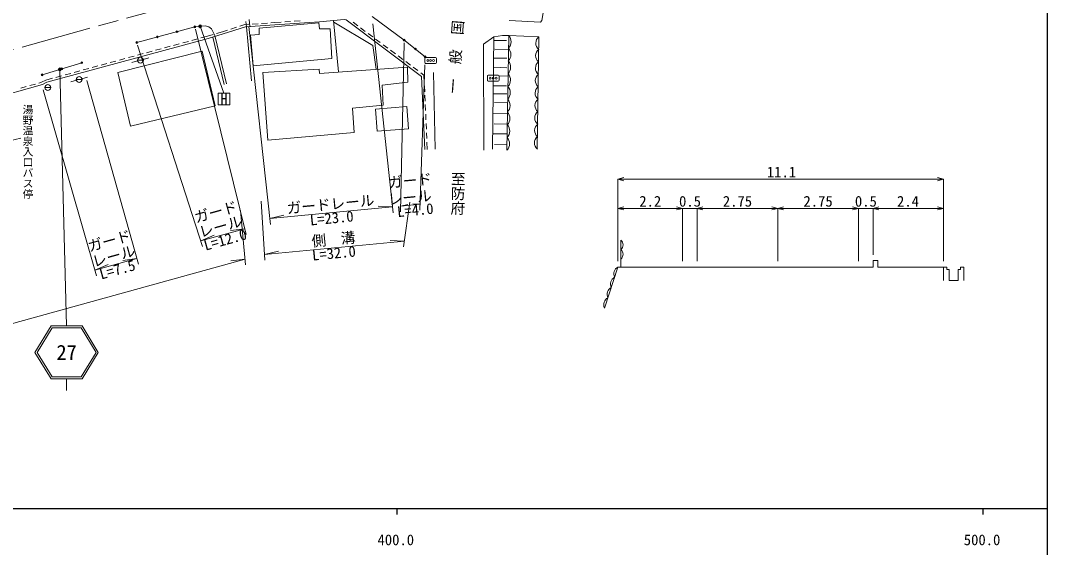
# Model space of a CAD drawing. Units: millimetres, scale not verified, with parts at other scales. Extents: x 40000 to 680000, y 20000 to 380000.
# Drawn here: x 403837 to 579000, y 198357 to 288276 of the extents above; entities that cross this region are included whole.
import ezdxf
from ezdxf.enums import TextEntityAlignment as Align

# ---------------------------------------------------------------- set-up
doc = ezdxf.new("R2010")
doc.units = ezdxf.units.MM
doc.header["$LTSCALE"] = 1000
doc.linetypes.add('CHAIN', pattern=[18.5, 12, -1.5, 3.5, -1.5])
for name, color, linetype, lineweight in [('M-BGD', 7, 'Continuous', 13), ('M-BMK', 2, 'CHAIN', 13), ('M-STR-HTXT', 7, 'Continuous', 13), ('M-STR-STRC', 7, 'Continuous', 13), ('M-TTL-BAND', 7, 'Continuous', 25)]:
    doc.layers.add(name, color=color, linetype=linetype, lineweight=lineweight)
doc.layers.add('M-BMK-HTXT', color=7, linetype='Continuous')
doc.styles.add('@ＭＳ ゴシック', font='')
doc.styles.add('ＭＳ ゴシック', font='')
doc.styles.get('@ＭＳ ゴシック').set_extended_font_data('@MS Gothic')
doc.styles.get('ＭＳ ゴシック').set_extended_font_data('MS Gothic')

msp = doc.modelspace()

# ---------------------------------------------------------------- hatches: boundary and pattern name
at = {"layer": 'M-BGD'}
for points in [[(433432, 287201, -1), (433732, 287201, -1)], [(427022, 285476, -1), (427322, 285476, -1)], [(430358, 286374, -1), (430658, 286374, -1)], [(423498, 284527, -1), (423798, 284527, -1)], [(469115, 284937, -1), (469415, 284937, -1)], [(471029, 283422, -1), (471329, 283422, -1)], [(472685, 282097, -1), (472985, 282097, -1)], [(414131, 281083, -1), (414431, 281083, -1)], [(407360, 279010, -1), (407660, 279010, -1)], [(410746, 280047, -1), (411046, 280047, -1)]]:
    msp.add_hatch(color=256, dxfattribs=at).paths.add_polyline_path(points)
at = {"layer": 'M-STR-HTXT'}
for points in [[(434698, 287415, -0.41421), (434598, 287076, -0.41421), (434259, 287176, -1)], [(410753, 280055, -0.41421), (410653, 279716, -0.41421), (410314, 279816, -1)]]:
    msp.add_hatch(color=256, dxfattribs=at).paths.add_polyline_path(points)

# ---------------------------------------------------------------- linework, layer by layer
at = {"layer": 'M-BGD'}
for p, q in [((441246, 287313), (442107, 287589)), ((442107, 287589), (442754, 287631)), ((442353, 287204), (442271, 288105)), ((442952, 287243), (442840, 288473)), ((443353, 287669), (444351, 287732)), ((444950, 287771), (445948, 287834)), ((446546, 287872), (447193, 287914)), ((447193, 287914), (448313, 287996)), ((448912, 288041), (449909, 288114)), ((450507, 288159), (451505, 288232)), ((457237, 288276), (458059, 279494)), ((460552, 287977), (461354, 287379)), ((463815, 288945), (469265, 284937)), ((423648, 284527), (433582, 287201)), ((434583, 285304), (435708, 285610)), ((435708, 285610), (436711, 285903)), ((437287, 286071), (438291, 286364)), ((438291, 286364), (439152, 286641)), ((439723, 286824), (440675, 287130)), ((442353, 287204), (443251, 278008)), ((461835, 287021), (462636, 286423)), ((463117, 286064), (463919, 285467)), ((428408, 283622), (429372, 283885)), ((429951, 284042), (430916, 284305)), ((431495, 284463), (432460, 284726)), ((433039, 284883), (434004, 285146)), ((436638, 285465), (438567, 277363)), ((464400, 285108), (465202, 284510)), ((465683, 284152), (466485, 283554)), ((484338, 266336), (484572, 285466)), ((484564, 284841), (486715, 284842)), ((422233, 281940), (423197, 282202)), ((423776, 282360), (424741, 282623)), ((425320, 282781), (426285, 283043)), ((426864, 283201), (427829, 283464)), ((466966, 283195), (467767, 282597)), ((468248, 282239), (469050, 281641)), ((484724, 283375), (487064, 283340)), ((407510, 279010), (414281, 281083)), ((416058, 280258), (417022, 280520)), ((417601, 280678), (418566, 280941)), ((419145, 281099), (420110, 281361)), ((420689, 281519), (421654, 281782)), ((423803, 281372), (422840, 281102)), ((423785, 281507), (424785, 281507)), ((424766, 281643), (425729, 281913)), ((469531, 281282), (470333, 280685)), ((470814, 280326), (471615, 279728)), ((484509, 280318), (486809, 280229)), ((484528, 281858), (486761, 281837)), ((409883, 278575), (410847, 278838)), ((411426, 278996), (412391, 279259)), ((412970, 279416), (413935, 279679)), ((414316, 278351), (415279, 278621)), ((414514, 279837), (415479, 280100)), ((472096, 279370), (472647, 278959)), ((472647, 278959), (472702, 277719)), ((474251, 279391), (474569, 266308)), ((485613, 278821), (486996, 278800)), ((403859, 276728), (404821, 277001)), ((405398, 277164), (406361, 277436)), ((406938, 277599), (407437, 277741)), ((407437, 277741), (408178, 278111)), ((407994, 276838), (408994, 276838)), ((408178, 278111), (409304, 278418)), ((413354, 278080), (412391, 277810)), ((413335, 278216), (414335, 278216)), ((472729, 277119), (472774, 276120)), ((484470, 277151), (486754, 277113)), ((472800, 275521), (472845, 274522)), ((484453, 275760), (486793, 275752)), ((472872, 273922), (472916, 272923)), ((484653, 274266), (486927, 274232)), ((472943, 272324), (472988, 271325)), ((484412, 272392), (486899, 272355)), ((473014, 270726), (473059, 269727)), ((484642, 270631), (486872, 270597)), ((394958, 266126), (403905, 268191)), ((473086, 269127), (473130, 268128)), ((484369, 268937), (486848, 268969)), ((473157, 267529), (473212, 266288)), ((484702, 267116), (486820, 267084)), ((506242, 246212), (506242, 250803)), ((561242, 243912), (561242, 246212))]:
    msp.add_line(p, q, dxfattribs=at)
for points in [[(487192, 288284), (492539, 288004), (492750, 288285), (497802, 318521)], [(398268, 274731), (407582, 277366), (408322, 277736), (435817, 285225), (438408, 285982), (442182, 287193), (447221, 287514), (454850, 288079), (459038, 288425), (459358, 288369), (472256, 278752), (472813, 266270)], [(433582, 287201), (435375, 287389), (435957, 287210), (436395, 286841), (436983, 285746), (438956, 277456)], [(457265, 287969), (463927, 283992), (464477, 279958)], [(484572, 285466), (486039, 285742), (487100, 285728)], [(486805, 266137), (487100, 285728), (492250, 285484), (491987, 266333)], [(469265, 284937), (469523, 284746), (472835, 282097)], [(482856, 266151), (482820, 284224), (484572, 285466)], [(503442, 239212), (505742, 246212), (549242, 246212), (549242, 247312), (550042, 247312), (550042, 246212), (561842, 246212), (561842, 245812), (562242, 245812), (562242, 243912), (563742, 243912), (563742, 245812), (564142, 245812), (564142, 246212), (564742, 246212), (564742, 243912)]]:
    msp.add_lwpolyline(points, dxfattribs=at)
for points in [[(444512, 286954), (454740, 287874), (454821, 286849), (456662, 286873), (456945, 281788), (443540, 280560), (443075, 285779), (444561, 285872)], [(420412, 279429), (422580, 270222), (437007, 273705), (434844, 283028)], [(445179, 279403), (454757, 279951), (454817, 279259), (469834, 280345), (469894, 277744), (465497, 277242), (465704, 273844), (460438, 273347), (460756, 269158), (446006, 267881)], [(464407, 273127), (464669, 269384), (470001, 269771), (469735, 273606)]]:
    msp.add_lwpolyline(points, close=True, dxfattribs=at)
for centre, radius in [((433582, 287201), 150), ((427172, 285476), 150), ((430508, 286374), 150), ((423648, 284527), 150), ((469265, 284937), 150), ((471179, 283422), 150), ((472835, 282097), 150), ((414281, 281083), 150), ((424285, 281507), 500), ((407510, 279010), 150), ((410896, 280047), 150), ((413835, 278216), 500), ((408494, 276838), 500)]:
    msp.add_circle(centre, radius, dxfattribs=at)
for centre, radius, start, end in [((485885, 284658), 1619, 316.9049, 41.37291), ((493088, 284408), 1363, 127.89291, 230.53289), ((485852, 282481), 1619, 316.9049, 41.37291), ((493058, 282281), 1363, 127.89291, 230.53289), ((485819, 280304), 1619, 316.9049, 41.37291), ((493029, 280153), 1363, 127.89291, 230.53289), ((485786, 278128), 1619, 316.9049, 41.37291), ((493000, 278025), 1363, 127.89291, 230.53289), ((485754, 275951), 1619, 316.9049, 41.37291), ((492971, 275897), 1363, 127.89291, 230.53289), ((485721, 273774), 1619, 316.9049, 41.37291), ((492941, 273769), 1363, 127.89291, 230.53289), ((485688, 271597), 1619, 316.9049, 41.37291), ((492912, 271641), 1363, 127.89291, 230.53289), ((485656, 269420), 1619, 316.9049, 41.37291), ((492883, 269513), 1363, 127.89291, 230.53289), ((485623, 267244), 1619, 316.9049, 41.37291), ((492854, 267385), 1363, 127.89291, 230.53289), ((505529, 249998), 1076, 311.56488, 48.43512), ((505529, 248388), 1076, 311.56488, 48.43512), ((506375, 245035), 1336, 118.24163, 205.38028), ((505800, 243285), 1336, 118.24163, 205.38028), ((505225, 241535), 1336, 118.24163, 205.38028), ((504650, 239785), 1336, 118.24163, 205.38028)]:
    msp.add_arc(centre, radius, start, end, dxfattribs=at)
at = {"layer": 'M-BMK'}
msp.add_line((350623, 268929), (436478, 292707), dxfattribs=at)
at = {"layer": 'M-STR-HTXT'}
for p, q in [((434479, 287295), (438537, 275908)), ((463943, 287735), (467371, 255485)), ((433683, 286792), (442321, 251782)), ((442786, 287232), (446466, 253481)), ((423787, 284096), (434899, 249726)), ((469256, 284490), (468663, 255609)), ((472789, 280728), (471949, 255924)), ((410534, 279936), (411701, 236153)), ((415143, 278042), (423965, 246698)), ((407717, 276426), (416796, 244713)), ((505742, 261212), (506742, 261479)), ((505742, 247212), (505742, 261222)), ((505742, 261212), (561242, 261212)), ((505742, 261212), (506742, 260945)), ((561242, 261212), (560242, 261479)), ((561242, 261212), (560242, 260945)), ((561242, 247212), (561242, 261222)), ((441348, 255883), (442220, 246566)), ((444875, 257428), (445497, 247361)), ((446370, 254476), (467275, 256481)), ((467265, 256480), (464812, 256588)), ((468684, 256616), (471983, 256932)), ((468684, 256616), (469878, 256902)), ((470253, 257268), (469183, 249631)), ((471983, 256932), (470756, 256986)), ((505742, 256212), (506742, 256479)), ((505742, 256212), (516742, 256212)), ((505742, 256212), (506742, 255945)), ((516742, 256212), (514742, 256212)), ((516742, 256212), (515742, 256479)), ((516742, 256212), (515742, 256479)), ((516742, 256212), (515742, 255945)), ((516742, 256212), (515742, 255945)), ((516742, 247212), (516742, 256222)), ((516742, 256212), (519242, 256212)), ((519242, 256212), (520242, 256479)), ((519242, 256212), (520242, 256479)), ((519242, 247212), (519242, 256222)), ((519242, 256212), (521242, 256212)), ((519242, 256212), (520242, 255945)), ((519242, 256212), (532992, 256212)), ((519242, 256212), (520242, 255945)), ((532992, 256212), (531992, 256479)), ((532992, 256212), (531992, 255945)), ((532992, 256212), (533992, 256479)), ((532992, 247212), (532992, 256222)), ((532992, 256212), (546742, 256212)), ((532992, 256212), (533992, 255945)), ((546742, 256212), (544742, 256212)), ((546742, 256212), (545742, 256479)), ((546742, 256212), (545742, 256479)), ((546742, 256212), (545742, 255945)), ((546742, 256212), (545742, 255945)), ((546742, 247212), (546742, 256222)), ((546742, 256212), (549242, 256212)), ((549242, 256212), (550242, 256479)), ((549242, 256212), (550242, 256479)), ((549242, 248312), (549242, 256222)), ((549242, 256212), (551242, 256212)), ((549242, 256212), (550242, 255945)), ((549242, 256212), (561242, 256212)), ((549242, 256212), (550242, 255945)), ((561242, 256212), (560242, 256479)), ((561242, 256212), (560242, 255945)), ((446370, 254476), (448758, 255048)), ((434591, 250679), (442080, 252753)), ((442080, 252753), (439646, 252433)), ((434591, 250679), (436843, 251657)), ((445436, 248359), (469325, 250650)), ((469325, 250650), (466873, 250758)), ((445436, 248359), (447823, 248931)), ((363008, 225667), (442126, 247577)), ((416521, 245675), (423694, 247661)), ((423694, 247661), (421260, 247341)), ((442126, 247577), (439691, 247257)), ((416521, 245675), (418772, 246653))]:
    msp.add_line(p, q, dxfattribs=at)
for centre in [(434479, 287295), (410534, 279936)]:
    msp.add_circle(centre, 250, dxfattribs=at)
at = {"layer": 'M-STR-STRC'}
for p, q in [((472783, 281100), (472783, 281800)), ((472933, 281950), (474633, 281950)), ((472933, 280950), (474633, 280950)), ((474783, 281100), (474783, 281800)), ((483463, 278098), (483463, 278798)), ((483613, 278948), (485313, 278948)), ((485463, 278098), (485463, 278798)), ((483613, 277948), (485313, 277948)), ((409065, 236153), (406301, 231653)), ((409232, 235853), (406653, 231653)), ((409065, 236153), (414337, 236153)), ((409232, 235853), (414169, 235853)), ((416749, 231653), (414169, 235853)), ((417101, 231653), (414337, 236153)), ((406301, 231653), (409065, 227153)), ((406653, 231653), (409232, 227453)), ((414169, 227453), (416749, 231653)), ((414337, 227153), (417101, 231653)), ((409065, 227153), (414337, 227153)), ((409232, 227453), (414169, 227453)), ((411701, 227153), (411701, 225153))]:
    msp.add_line(p, q, dxfattribs=at)
msp.add_lwpolyline([(437537, 273908), (439537, 273908), (439537, 275908), (437537, 275908)], close=True, dxfattribs=at)
for centre in [(473283, 281450), (473783, 281450), (474283, 281450), (483963, 278448), (484463, 278448), (484963, 278448)]:
    msp.add_circle(centre, 150, dxfattribs=at)
for centre, start, end in [((472933, 281800), 90, 180), ((472933, 281100), 180, 270), ((474633, 281800), 360, 90), ((474633, 281100), 270, 360), ((483613, 278798), 90, 180), ((485313, 278798), 360, 90), ((483613, 278098), 180, 270), ((485313, 278098), 270, 360)]:
    msp.add_arc(centre, 150, start, end, dxfattribs=at)
at = {"layer": 'M-TTL-BAND'}
for p, q in [((579000, 20000), (579000, 370000)), ((40000, 205000), (579000, 205000)), ((468000, 205000), (468000, 204000)), ((568000, 205000), (568000, 204000))]:
    msp.add_line(p, q, dxfattribs=at)

# ---------------------------------------------------------------- texts
at = {"layer": 'M-BMK-HTXT', "style": 'ＭＳ ゴシック'}
msp.add_text('一\u3000般\u3000国\u3000道\u3000\u3000\u30002\u3000号', height=1833, rotation=85.589, dxfattribs=at).set_placement((478746, 291434), align=Align.MIDDLE_CENTER)
at = {"layer": 'M-BMK-HTXT', "style": '@ＭＳ ゴシック'}
for s, height, rotation, p in [('湯野温泉入口バス停', 1320, 270, (405069, 274000)), ('至防府', 1833, 269.236, (478487, 262524))]:
    msp.add_text(s, height=height, rotation=rotation, dxfattribs=at).set_placement(p, align=Align.MIDDLE_LEFT)
at = {"layer": 'M-STR-HTXT', "style": 'ＭＳ ゴシック'}
for s, p in [('11.1', (533639, 262433)), ('2.2', (511247, 257433)), ('0.5', (518028, 257433)), ('2.75', (526125, 257433)), ('2.75', (539875, 257433)), ('0.5', (548028, 257433)), ('2.4', (555214, 257433))]:
    msp.add_text(s, height=1833, dxfattribs=at).set_placement(p, align=Align.MIDDLE_CENTER)
for s, rotation, p in [('ガード', 5.477, (470407, 259498)), ('レール', 5.477, (470348, 256619)), ('ガードレール', 5.477, (456850, 255481)), ('ガード', 15.479, (437522, 254209)), ('レール', 15.479, (438319, 251711)), ('ガード', 15.479, (419358, 249279)), ('側\u3000溝', 5.477, (457351, 249502)), ('レール', 15.479, (420101, 246666))]:
    msp.add_text(s, height=1833, rotation=rotation, dxfattribs=at).set_placement(p, align=Align.BOTTOM_CENTER)
for s, rotation, p in [('L=23.0', 5.477, (456823, 255479)), ('L=4.0', 5.477, (471081, 256846)), ('L=12.0', 15.479, (438502, 251762)), ('L=32.0', 5.477, (457199, 249487)), ('L=7.5', 15.479, (420107, 246668))]:
    msp.add_text(s, height=1833, rotation=rotation, dxfattribs=at).set_placement(p, align=Align.TOP_CENTER)
at = {"layer": 'M-STR-STRC', "style": 'ＭＳ ゴシック'}
for s, height, p in [('H', 1833, (438537, 274908)), ('27', 2566, (411701, 231653))]:
    msp.add_text(s, height=height, dxfattribs=at).set_placement(p, align=Align.MIDDLE_CENTER)
at = {"layer": 'M-TTL-BAND', "style": 'ＭＳ ゴシック'}
for s, p in [('400.0', (467844, 198195)), ('500.0', (567844, 198195))]:
    msp.add_text(s, height=1833, dxfattribs=at).set_placement(p, align=Align.BOTTOM_CENTER)

doc.saveas('drawing.dxf')
